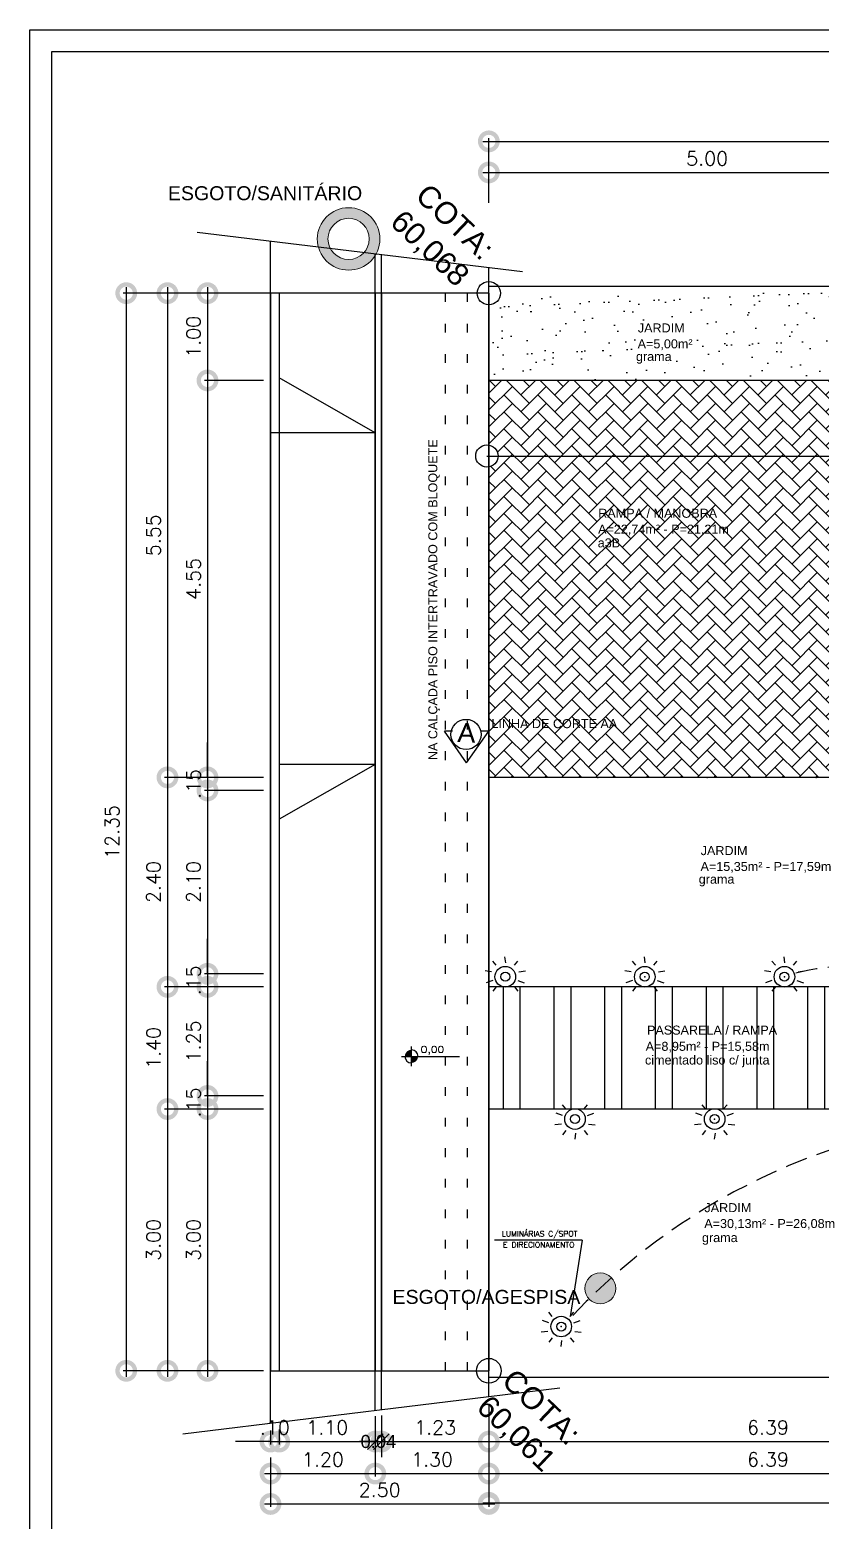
# Model space of a CAD drawing. Header units: millimetres. Extents: x 2182 to 2335, y 1488 to 1614.
# Drawn here: x 2238.26 to 2247.31, y 1501.63 to 1518.71 of the extents above; entities that cross this region are included whole.
import ezdxf

# ---------------------------------------------------------------- set-up
doc = ezdxf.new("R2010")
doc.units = ezdxf.units.MM
doc.linetypes.add('DASHED', pattern=[0.75, 0.5, -0.25])
doc.linetypes.add('DOT', pattern=[0.25, 0, -0.25])
for name, color, linetype in [('01 nivel', 33, 'Continuous'), ('contraventamentos', 7, 'Continuous'), ('cotas', 7, 'Continuous'), ('default', 7, 'Continuous')]:
    doc.layers.add(name, color=color, linetype=linetype)
doc.styles.add('Anotativo', font='arial.ttf')
doc.styles.add('Arial', font='arial.ttf')
doc.styles.add('Arial1', font='arial.ttf')
doc.styles.add('F60_1-50', font='romans.shx', dxfattribs={"width": 1.2, "height": 7.5})
doc.styles.add('ROMANS', font='romans')
doc.styles.get("Standard").update_dxf_attribs({"font": 'arial.ttf'})
doc.dimstyles.new('1.50', dxfattribs={"dimtxt": 0.15, "dimasz": 0.18, "dimexe": 0.18, "dimexo": 0.0625, "dimgap": 0.09, "dimtad": 0, "dimlfac": 0.5, "dimzin": 0, "dimdsep": 46, "dimtxsty": 'Anotativo', "dimblk": 'ARCHTICK', "dimcen": 0.09, "dimclrd": 1, "dimclre": 7, "dimadec": 0, "dimazin": 0, "dimtfac": 1, "dimtix": 1, "dimtofl": 0, "dimtmove": 0, "dimatfit": 3, "dimfxl": 1, "dimtolj": 1, "dimtzin": 0, "dimarcsym": 0})
doc.dimstyles.new('PADRAO', dxfattribs={"dimtxt": 0.16, "dimasz": 0.4, "dimexe": 0.035, "dimexo": 0.08, "dimgap": 0.08, "dimtad": 1, "dimzin": 4, "dimdsep": 46, "dimtxsty": 'ROMANS', "dimblk": 'DOTSMALL', "dimcen": -0.09, "dimdle": 0.07, "dimclrd": 8, "dimclre": 8, "dimclrt": 3, "dimaunit": 1, "dimadec": 0, "dimazin": 0, "dimtfac": 1, "dimtix": 1, "dimtmove": 2, "dimatfit": 0, "dimldrblk": 'DOT', "dimfxl": 1, "dimtolj": 1, "dimarcsym": 0})

# ---------------------------------------------------------------- blocks, each defined once
blk = doc.blocks.new('_DOTSMALL')
at = {"color": 0, "linetype": 'ByBlock', "const_width": 0.5}
blk.add_lwpolyline([(-0.0625, 0, 1), (0.0625, 0, 1)], format="xyb", close=True, dxfattribs=at)
blk = doc.blocks.new('*D393')
at = {"layer": 'cotas', "color": 8, "lineweight": -2, "transparency": 16777216}
for p, q in [((2243.516, 1516.732), (2243.516, 1517.471)), ((2268.516, 1516.732), (2268.516, 1517.471)), ((2243.446, 1517.436), (2268.586, 1517.436))]:
    blk.add_line(p, q, dxfattribs=at)
at = {"layer": 'Defpoints', "color": 0, "transparency": 16777216}
for p in [(2268.516, 1517.436), (2243.516, 1516.652), (2268.516, 1516.652)]:
    blk.add_point(p, dxfattribs=at)
at = {"layer": 'cotas', "color": 8, "lineweight": -2, "transparency": 16777216, "xscale": 0.4, "yscale": 0.4, "zscale": 0.4, "rotation": 180}
blk.add_blockref('_DOTSMALL', (2243.516, 1517.436), dxfattribs=at)
at = {"layer": 'cotas', "color": 8, "lineweight": -2, "transparency": 16777216, "xscale": 0.4, "yscale": 0.4, "zscale": 0.4}
blk.add_blockref('_DOTSMALL', (2268.516, 1517.436), dxfattribs=at)
at = {"layer": 'cotas', "color": 3, "transparency": 16777216, "insert": (2256.016, 1517.596), "char_height": 0.16, "attachment_point": 5, "style": 'ROMANS'}
blk.add_mtext('\\A1;25.00', dxfattribs=at)
blk = doc.blocks.new('_DOT')
at = {"color": 0, "linetype": 'ByBlock'}
blk.add_line((-0.5, 0), (-1, 0), dxfattribs=at)
at = {"color": 0, "linetype": 'ByBlock', "const_width": 0.5}
blk.add_lwpolyline([(-0.25, 0, 1), (0.25, 0, 1)], format="xyb", close=True, dxfattribs=at)
blk = doc.blocks.new('*D394')
at = {"layer": 'cotas', "color": 8, "lineweight": -2, "transparency": 16777216}
for p, q in [((2240.936, 1510.147), (2239.801, 1510.147)), ((2239.836, 1510.217), (2239.836, 1507.676)), ((2240.936, 1507.746), (2239.801, 1507.746))]:
    blk.add_line(p, q, dxfattribs=at)
at = {"layer": 'Defpoints', "color": 0, "transparency": 16777216}
for p in [(2241.016, 1510.147), (2239.836, 1507.746), (2241.016, 1507.746)]:
    blk.add_point(p, dxfattribs=at)
at = {"layer": 'cotas', "color": 8, "lineweight": -2, "transparency": 16777216, "xscale": 0.4, "yscale": 0.4, "zscale": 0.4}
for p, rotation in [((2239.836, 1510.147), 90), ((2239.836, 1507.746), 270)]:
    blk.add_blockref('_DOTSMALL', p, dxfattribs=dict(at, rotation=rotation))
at = {"layer": 'cotas', "color": 3, "transparency": 16777216, "insert": (2239.676, 1508.947), "char_height": 0.16, "attachment_point": 5, "rotation": 90, "style": 'ROMANS'}
blk.add_mtext('\\A1;2.40', dxfattribs=at)
blk = doc.blocks.new('*D395')
at = {"layer": 'cotas', "color": 8, "lineweight": -2, "transparency": 16777216}
for p, q in [((2239.836, 1506.416), (2239.836, 1503.276)), ((2240.936, 1506.346), (2239.801, 1506.346)), ((2240.936, 1503.346), (2239.801, 1503.346))]:
    blk.add_line(p, q, dxfattribs=at)
at = {"layer": 'Defpoints', "color": 0, "transparency": 16777216}
for p in [(2241.016, 1506.346), (2239.836, 1503.346), (2241.016, 1503.346)]:
    blk.add_point(p, dxfattribs=at)
at = {"layer": 'cotas', "color": 8, "lineweight": -2, "transparency": 16777216, "xscale": 0.4, "yscale": 0.4, "zscale": 0.4}
for p, rotation in [((2239.836, 1506.346), 90), ((2239.836, 1503.346), 270)]:
    blk.add_blockref('_DOTSMALL', p, dxfattribs=dict(at, rotation=rotation))
at = {"layer": 'cotas', "color": 3, "transparency": 16777216, "insert": (2239.676, 1504.846), "char_height": 0.16, "attachment_point": 5, "rotation": 90, "style": 'ROMANS'}
blk.add_mtext('\\A1;3.00', dxfattribs=at)
blk = doc.blocks.new('*D396')
at = {"layer": 'cotas', "color": 8, "lineweight": -2, "transparency": 16777216}
for p, q in [((2240.294, 1506.416), (2240.294, 1503.276)), ((2240.936, 1506.346), (2240.259, 1506.346)), ((2240.936, 1503.346), (2240.259, 1503.346))]:
    blk.add_line(p, q, dxfattribs=at)
at = {"layer": 'Defpoints', "color": 0, "transparency": 16777216}
for p in [(2241.016, 1506.346), (2240.294, 1503.346), (2241.016, 1503.346)]:
    blk.add_point(p, dxfattribs=at)
at = {"layer": 'cotas', "color": 8, "lineweight": -2, "transparency": 16777216, "xscale": 0.4, "yscale": 0.4, "zscale": 0.4}
for p, rotation in [((2240.294, 1506.346), 90), ((2240.294, 1503.346), 270)]:
    blk.add_blockref('_DOTSMALL', p, dxfattribs=dict(at, rotation=rotation))
at = {"layer": 'cotas', "color": 3, "transparency": 16777216, "insert": (2240.134, 1504.846), "char_height": 0.16, "attachment_point": 5, "rotation": 90, "style": 'ROMANS'}
blk.add_mtext('\\A1;3.00', dxfattribs=at)
blk = doc.blocks.new('*D402')
at = {"layer": 'cotas', "color": 8, "lineweight": -2, "transparency": 16777216}
for p, q in [((2243.516, 1516.732), (2243.516, 1517.115)), ((2248.516, 1516.732), (2248.516, 1517.115)), ((2243.446, 1517.08), (2248.586, 1517.08))]:
    blk.add_line(p, q, dxfattribs=at)
at = {"layer": 'Defpoints', "color": 0, "transparency": 16777216}
for p in [(2248.516, 1517.08), (2243.516, 1516.652), (2248.516, 1516.652)]:
    blk.add_point(p, dxfattribs=at)
at = {"layer": 'cotas', "color": 8, "lineweight": -2, "transparency": 16777216, "xscale": 0.4, "yscale": 0.4, "zscale": 0.4, "rotation": 180}
blk.add_blockref('_DOTSMALL', (2243.516, 1517.08), dxfattribs=at)
at = {"layer": 'cotas', "color": 8, "lineweight": -2, "transparency": 16777216, "xscale": 0.4, "yscale": 0.4, "zscale": 0.4}
blk.add_blockref('_DOTSMALL', (2248.516, 1517.08), dxfattribs=at)
at = {"layer": 'cotas', "color": 3, "transparency": 16777216, "insert": (2246.016, 1517.24), "char_height": 0.16, "attachment_point": 5, "style": 'ROMANS'}
blk.add_mtext('\\A1;5.00', dxfattribs=at)
blk = doc.blocks.new('*D449')
at = {"layer": 'cotas', "color": 8, "lineweight": -2, "transparency": 16777216}
for p, q in [((2241.016, 1502.662), (2241.016, 1502.5)), ((2241.116, 1502.675), (2241.116, 1502.5)), ((2241.016, 1502.535), (2240.616, 1502.535)), ((2241.016, 1502.535), (2241.116, 1502.535)), ((2241.116, 1502.535), (2241.516, 1502.535))]:
    blk.add_line(p, q, dxfattribs=at)
at = {"layer": 'Defpoints', "color": 0, "transparency": 16777216}
for p in [(2241.016, 1502.742), (2241.116, 1502.755), (2241.116, 1502.535)]:
    blk.add_point(p, dxfattribs=at)
at = {"layer": 'cotas', "color": 8, "lineweight": -2, "transparency": 16777216, "xscale": 0.4, "yscale": 0.4, "zscale": 0.4}
blk.add_blockref('_DOTSMALL', (2241.016, 1502.535), dxfattribs=at)
at = {"layer": 'cotas', "color": 8, "lineweight": -2, "transparency": 16777216, "xscale": 0.4, "yscale": 0.4, "zscale": 0.4, "rotation": 180}
blk.add_blockref('_DOTSMALL', (2241.116, 1502.535), dxfattribs=at)
at = {"layer": 'cotas', "color": 3, "transparency": 16777216, "insert": (2241.066, 1502.695), "char_height": 0.16, "attachment_point": 5, "style": 'ROMANS'}
blk.add_mtext('\\A1;.10', dxfattribs=at)
blk = doc.blocks.new('*D410')
at = {"layer": 'cotas', "color": 8, "lineweight": -2, "transparency": 16777216}
for p, q in [((2243.516, 1502.659), (2243.516, 1502.133)), ((2242.216, 1502.5), (2242.216, 1502.133)), ((2242.146, 1502.168), (2243.586, 1502.168))]:
    blk.add_line(p, q, dxfattribs=at)
at = {"layer": 'Defpoints', "color": 0, "transparency": 16777216}
for p in [(2243.516, 1502.739), (2242.216, 1502.58), (2243.516, 1502.168)]:
    blk.add_point(p, dxfattribs=at)
at = {"layer": 'cotas', "color": 8, "lineweight": -2, "transparency": 16777216, "xscale": 0.4, "yscale": 0.4, "zscale": 0.4, "rotation": 180}
blk.add_blockref('_DOTSMALL', (2242.216, 1502.168), dxfattribs=at)
at = {"layer": 'cotas', "color": 8, "lineweight": -2, "transparency": 16777216, "xscale": 0.4, "yscale": 0.4, "zscale": 0.4}
blk.add_blockref('_DOTSMALL', (2243.516, 1502.168), dxfattribs=at)
at = {"layer": 'cotas', "color": 3, "transparency": 16777216, "insert": (2242.866, 1502.328), "char_height": 0.16, "attachment_point": 5, "style": 'ROMANS'}
blk.add_mtext('\\A1;1.30', dxfattribs=at)
blk = doc.blocks.new('*D411')
at = {"layer": 'cotas', "color": 8, "lineweight": -2, "transparency": 16777216}
for p, q in [((2243.516, 1502.487), (2243.516, 1501.785)), ((2241.016, 1502.183), (2241.016, 1501.785)), ((2240.946, 1501.82), (2243.586, 1501.82))]:
    blk.add_line(p, q, dxfattribs=at)
at = {"layer": 'Defpoints', "color": 0, "transparency": 16777216}
for p in [(2243.516, 1502.567), (2241.016, 1502.263), (2243.516, 1501.82)]:
    blk.add_point(p, dxfattribs=at)
at = {"layer": 'cotas', "color": 8, "lineweight": -2, "transparency": 16777216, "xscale": 0.4, "yscale": 0.4, "zscale": 0.4, "rotation": 180}
blk.add_blockref('_DOTSMALL', (2241.016, 1501.82), dxfattribs=at)
at = {"layer": 'cotas', "color": 8, "lineweight": -2, "transparency": 16777216, "xscale": 0.4, "yscale": 0.4, "zscale": 0.4}
blk.add_blockref('_DOTSMALL', (2243.516, 1501.82), dxfattribs=at)
at = {"layer": 'cotas', "color": 3, "transparency": 16777216, "insert": (2242.266, 1501.98), "char_height": 0.16, "attachment_point": 5, "style": 'ROMANS'}
blk.add_mtext('\\A1;2.50', dxfattribs=at)
blk = doc.blocks.new('*D412')
at = {"layer": 'cotas', "color": 8, "lineweight": -2, "transparency": 16777216}
for p, q in [((2242.216, 1502.5), (2242.216, 1502.133)), ((2241.016, 1502.354), (2241.016, 1502.133)), ((2240.946, 1502.168), (2242.286, 1502.168))]:
    blk.add_line(p, q, dxfattribs=at)
at = {"layer": 'Defpoints', "color": 0, "transparency": 16777216}
for p in [(2241.016, 1502.434), (2242.216, 1502.58), (2242.216, 1502.168)]:
    blk.add_point(p, dxfattribs=at)
at = {"layer": 'cotas', "color": 8, "lineweight": -2, "transparency": 16777216, "xscale": 0.4, "yscale": 0.4, "zscale": 0.4, "rotation": 180}
blk.add_blockref('_DOTSMALL', (2241.016, 1502.168), dxfattribs=at)
at = {"layer": 'cotas', "color": 8, "lineweight": -2, "transparency": 16777216, "xscale": 0.4, "yscale": 0.4, "zscale": 0.4}
blk.add_blockref('_DOTSMALL', (2242.216, 1502.168), dxfattribs=at)
at = {"layer": 'cotas', "color": 3, "transparency": 16777216, "insert": (2241.616, 1502.328), "char_height": 0.16, "attachment_point": 5, "style": 'ROMANS'}
blk.add_mtext('\\A1;1.20', dxfattribs=at)
blk = doc.blocks.new('*D450')
at = {"layer": 'cotas', "color": 8, "lineweight": -2, "transparency": 16777216}
for p, q in [((2242.216, 1502.808), (2242.216, 1502.5)), ((2241.116, 1502.675), (2241.116, 1502.5)), ((2241.046, 1502.535), (2242.286, 1502.535))]:
    blk.add_line(p, q, dxfattribs=at)
at = {"layer": 'Defpoints', "color": 0, "transparency": 16777216}
for p in [(2242.216, 1502.888), (2241.116, 1502.755), (2242.216, 1502.535)]:
    blk.add_point(p, dxfattribs=at)
at = {"layer": 'cotas', "color": 8, "lineweight": -2, "transparency": 16777216, "xscale": 0.4, "yscale": 0.4, "zscale": 0.4, "rotation": 180}
blk.add_blockref('_DOTSMALL', (2241.116, 1502.535), dxfattribs=at)
at = {"layer": 'cotas', "color": 8, "lineweight": -2, "transparency": 16777216, "xscale": 0.4, "yscale": 0.4, "zscale": 0.4}
blk.add_blockref('_DOTSMALL', (2242.216, 1502.535), dxfattribs=at)
at = {"layer": 'cotas', "color": 3, "transparency": 16777216, "insert": (2241.666, 1502.695), "char_height": 0.16, "attachment_point": 5, "style": 'ROMANS'}
blk.add_mtext('\\A1;1.10', dxfattribs=at)
blk = doc.blocks.new('*D413')
at = {"layer": 'cotas', "color": 8, "lineweight": -2, "transparency": 16777216}
for p, q in [((2242.286, 1502.808), (2242.286, 1502.5)), ((2243.516, 1502.778), (2243.516, 1502.5)), ((2242.216, 1502.535), (2243.586, 1502.535))]:
    blk.add_line(p, q, dxfattribs=at)
at = {"layer": 'Defpoints', "color": 0, "transparency": 16777216}
for p in [(2242.286, 1502.888), (2243.516, 1502.858), (2243.516, 1502.535)]:
    blk.add_point(p, dxfattribs=at)
at = {"layer": 'cotas', "color": 8, "lineweight": -2, "transparency": 16777216, "xscale": 0.4, "yscale": 0.4, "zscale": 0.4, "rotation": 180}
blk.add_blockref('_DOTSMALL', (2242.286, 1502.535), dxfattribs=at)
at = {"layer": 'cotas', "color": 8, "lineweight": -2, "transparency": 16777216, "xscale": 0.4, "yscale": 0.4, "zscale": 0.4}
blk.add_blockref('_DOTSMALL', (2243.516, 1502.535), dxfattribs=at)
at = {"layer": 'cotas', "color": 3, "transparency": 16777216, "insert": (2242.901, 1502.695), "char_height": 0.16, "attachment_point": 5, "style": 'ROMANS'}
blk.add_mtext('\\A1;1.23', dxfattribs=at)
blk = doc.blocks.new('_ArchTick')
at = {"layer": 'contraventamentos'}
blk.add_line((-0.5, -0.5), (0.5, 0.5), dxfattribs=at)
blk = doc.blocks.new('*D451')
at = {"color": 7, "linetype": 'Continuous', "lineweight": -2, "transparency": 16777216}
for p, q in [((2242.216, 1502.826), (2242.216, 1502.355)), ((2242.286, 1502.834), (2242.286, 1502.355))]:
    blk.add_line(p, q, dxfattribs=at)
at = {"color": 1, "linetype": 'Continuous', "lineweight": -2, "transparency": 16777216}
for p, q in [((2242.216, 1502.535), (2242.036, 1502.535)), ((2242.286, 1502.535), (2242.466, 1502.535))]:
    blk.add_line(p, q, dxfattribs=at)
at = {"layer": 'Defpoints', "color": 0, "linetype": 'Continuous', "transparency": 16777216}
for p in [(2242.216, 1502.888), (2242.286, 1502.897), (2242.286, 1502.535)]:
    blk.add_point(p, dxfattribs=at)
at = {"color": 1, "linetype": 'Continuous', "lineweight": -2, "transparency": 16777216, "xscale": 0.18, "yscale": 0.18, "zscale": 0.18}
blk.add_blockref('_ArchTick', (2242.216, 1502.535), dxfattribs=at)
at = {"color": 1, "linetype": 'Continuous', "lineweight": -2, "transparency": 16777216, "xscale": 0.18, "yscale": 0.18, "zscale": 0.18, "rotation": 180}
blk.add_blockref('_ArchTick', (2242.286, 1502.535), dxfattribs=at)
at = {"color": 0, "linetype": 'Continuous', "transparency": 16777216, "insert": (2242.251, 1502.535), "char_height": 0.15, "attachment_point": 5, "style": 'Anotativo'}
blk.add_mtext('\\A1;0.04', dxfattribs=at)
blk = doc.blocks.new('*D426')
at = {"layer": 'cotas', "color": 8, "lineweight": -2, "transparency": 16777216}
for p, q in [((2243.516, 1502.778), (2243.516, 1502.5)), ((2249.91, 1502.778), (2249.91, 1502.5)), ((2243.446, 1502.535), (2249.98, 1502.535))]:
    blk.add_line(p, q, dxfattribs=at)
at = {"layer": 'Defpoints', "color": 0, "transparency": 16777216}
for p in [(2243.516, 1502.858), (2249.91, 1502.858), (2249.91, 1502.535)]:
    blk.add_point(p, dxfattribs=at)
at = {"layer": 'cotas', "color": 8, "lineweight": -2, "transparency": 16777216, "xscale": 0.4, "yscale": 0.4, "zscale": 0.4, "rotation": 180}
blk.add_blockref('_DOTSMALL', (2243.516, 1502.535), dxfattribs=at)
at = {"layer": 'cotas', "color": 8, "lineweight": -2, "transparency": 16777216, "xscale": 0.4, "yscale": 0.4, "zscale": 0.4}
blk.add_blockref('_DOTSMALL', (2249.91, 1502.535), dxfattribs=at)
at = {"layer": 'cotas', "color": 3, "transparency": 16777216, "insert": (2246.713, 1502.695), "char_height": 0.16, "attachment_point": 5, "style": 'ROMANS'}
blk.add_mtext('\\A1;6.39', dxfattribs=at)
blk = doc.blocks.new('*D432')
at = {"layer": 'cotas', "color": 8, "lineweight": -2, "transparency": 16777216}
for p, q in [((2243.516, 1502.778), (2243.516, 1502.133)), ((2249.91, 1502.778), (2249.91, 1502.133)), ((2243.446, 1502.168), (2249.98, 1502.168))]:
    blk.add_line(p, q, dxfattribs=at)
at = {"layer": 'Defpoints', "color": 0, "transparency": 16777216}
for p in [(2243.516, 1502.858), (2249.91, 1502.858), (2249.91, 1502.168)]:
    blk.add_point(p, dxfattribs=at)
at = {"layer": 'cotas', "color": 8, "lineweight": -2, "transparency": 16777216, "xscale": 0.4, "yscale": 0.4, "zscale": 0.4, "rotation": 180}
blk.add_blockref('_DOTSMALL', (2243.516, 1502.168), dxfattribs=at)
at = {"layer": 'cotas', "color": 8, "lineweight": -2, "transparency": 16777216, "xscale": 0.4, "yscale": 0.4, "zscale": 0.4}
blk.add_blockref('_DOTSMALL', (2249.91, 1502.168), dxfattribs=at)
at = {"layer": 'cotas', "color": 3, "transparency": 16777216, "insert": (2246.713, 1502.328), "char_height": 0.16, "attachment_point": 5, "style": 'ROMANS'}
blk.add_mtext('\\A1;6.39', dxfattribs=at)
blk = doc.blocks.new('*D435')
at = {"layer": 'cotas', "color": 8, "lineweight": -2, "transparency": 16777216}
for p, q in [((2243.516, 1502.95), (2243.516, 1501.798)), ((2268.516, 1503.083), (2268.516, 1501.798)), ((2243.446, 1501.833), (2268.586, 1501.833))]:
    blk.add_line(p, q, dxfattribs=at)
at = {"layer": 'Defpoints', "color": 0, "transparency": 16777216}
for p in [(2268.516, 1503.163), (2243.516, 1503.03), (2268.516, 1501.833)]:
    blk.add_point(p, dxfattribs=at)
at = {"layer": 'cotas', "color": 8, "lineweight": -2, "transparency": 16777216, "xscale": 0.4, "yscale": 0.4, "zscale": 0.4, "rotation": 180}
blk.add_blockref('_DOTSMALL', (2243.516, 1501.833), dxfattribs=at)
at = {"layer": 'cotas', "color": 8, "lineweight": -2, "transparency": 16777216, "xscale": 0.4, "yscale": 0.4, "zscale": 0.4}
blk.add_blockref('_DOTSMALL', (2268.516, 1501.833), dxfattribs=at)
at = {"layer": 'cotas', "color": 3, "transparency": 16777216, "insert": (2256.016, 1501.993), "char_height": 0.16, "attachment_point": 5, "style": 'ROMANS'}
blk.add_mtext('\\A1;25.00', dxfattribs=at)
blk = doc.blocks.new('*D436')
at = {"layer": 'cotas', "color": 8, "lineweight": -2, "transparency": 16777216}
for p, q in [((2239.836, 1515.766), (2239.836, 1510.077)), ((2240.936, 1515.696), (2239.801, 1515.696)), ((2240.936, 1510.147), (2239.801, 1510.147))]:
    blk.add_line(p, q, dxfattribs=at)
at = {"layer": 'Defpoints', "color": 0, "transparency": 16777216}
for p in [(2241.016, 1515.696), (2239.836, 1510.147), (2241.016, 1510.147)]:
    blk.add_point(p, dxfattribs=at)
at = {"layer": 'cotas', "color": 8, "lineweight": -2, "transparency": 16777216, "xscale": 0.4, "yscale": 0.4, "zscale": 0.4}
for p, rotation in [((2239.836, 1515.696), 90), ((2239.836, 1510.147), 270)]:
    blk.add_blockref('_DOTSMALL', p, dxfattribs=dict(at, rotation=rotation))
at = {"layer": 'cotas', "color": 3, "transparency": 16777216, "insert": (2239.676, 1512.922), "char_height": 0.16, "attachment_point": 5, "rotation": 90, "style": 'ROMANS'}
blk.add_mtext('\\A1;5.55', dxfattribs=at)
blk = doc.blocks.new('*D437')
at = {"layer": 'cotas', "color": 8, "lineweight": -2, "transparency": 16777216}
for p, q in [((2240.294, 1507.896), (2240.294, 1508.296)), ((2240.936, 1507.896), (2240.259, 1507.896)), ((2240.294, 1507.896), (2240.294, 1507.746)), ((2240.936, 1507.746), (2240.259, 1507.746)), ((2240.294, 1507.746), (2240.294, 1507.346))]:
    blk.add_line(p, q, dxfattribs=at)
at = {"layer": 'Defpoints', "color": 0, "transparency": 16777216}
for p in [(2241.016, 1507.896), (2240.294, 1507.746), (2241.016, 1507.746)]:
    blk.add_point(p, dxfattribs=at)
at = {"layer": 'cotas', "color": 8, "lineweight": -2, "transparency": 16777216, "xscale": 0.4, "yscale": 0.4, "zscale": 0.4}
for p, rotation in [((2240.294, 1507.896), 270), ((2240.294, 1507.746), 90)]:
    blk.add_blockref('_DOTSMALL', p, dxfattribs=dict(at, rotation=rotation))
at = {"layer": 'cotas', "color": 3, "transparency": 16777216, "insert": (2240.134, 1507.821), "char_height": 0.16, "attachment_point": 5, "rotation": 90, "style": 'ROMANS'}
blk.add_mtext('\\A1;.15', dxfattribs=at)
blk = doc.blocks.new('*D438')
at = {"layer": 'cotas', "color": 8, "lineweight": -2, "transparency": 16777216}
for p, q in [((2240.294, 1514.766), (2240.294, 1510.077)), ((2240.936, 1514.696), (2240.259, 1514.696)), ((2240.936, 1510.147), (2240.259, 1510.147))]:
    blk.add_line(p, q, dxfattribs=at)
at = {"layer": 'Defpoints', "color": 0, "transparency": 16777216}
for p in [(2241.016, 1514.696), (2240.294, 1510.147), (2241.016, 1510.147)]:
    blk.add_point(p, dxfattribs=at)
at = {"layer": 'cotas', "color": 8, "lineweight": -2, "transparency": 16777216, "xscale": 0.4, "yscale": 0.4, "zscale": 0.4}
for p, rotation in [((2240.294, 1514.696), 90), ((2240.294, 1510.147), 270)]:
    blk.add_blockref('_DOTSMALL', p, dxfattribs=dict(at, rotation=rotation))
at = {"layer": 'cotas', "color": 3, "transparency": 16777216, "insert": (2240.134, 1512.422), "char_height": 0.16, "attachment_point": 5, "rotation": 90, "style": 'ROMANS'}
blk.add_mtext('\\A1;4.55', dxfattribs=at)
blk = doc.blocks.new('*D439')
at = {"layer": 'cotas', "color": 8, "lineweight": -2, "transparency": 16777216}
for p, q in [((2240.936, 1507.746), (2239.801, 1507.746)), ((2239.836, 1507.816), (2239.836, 1506.276)), ((2240.936, 1506.346), (2239.801, 1506.346))]:
    blk.add_line(p, q, dxfattribs=at)
at = {"layer": 'Defpoints', "color": 0, "transparency": 16777216}
for p in [(2241.016, 1507.746), (2239.836, 1506.346), (2241.016, 1506.346)]:
    blk.add_point(p, dxfattribs=at)
at = {"layer": 'cotas', "color": 8, "lineweight": -2, "transparency": 16777216, "xscale": 0.4, "yscale": 0.4, "zscale": 0.4}
for p, rotation in [((2239.836, 1507.746), 90), ((2239.836, 1506.346), 270)]:
    blk.add_blockref('_DOTSMALL', p, dxfattribs=dict(at, rotation=rotation))
at = {"layer": 'cotas', "color": 3, "transparency": 16777216, "insert": (2239.676, 1507.046), "char_height": 0.16, "attachment_point": 5, "rotation": 90, "style": 'ROMANS'}
blk.add_mtext('\\A1;1.40', dxfattribs=at)
blk = doc.blocks.new('*D440')
at = {"layer": 'cotas', "color": 8, "lineweight": -2, "transparency": 16777216}
for p, q in [((2240.294, 1515.766), (2240.294, 1514.626)), ((2240.936, 1515.696), (2240.259, 1515.696)), ((2240.936, 1514.696), (2240.259, 1514.696))]:
    blk.add_line(p, q, dxfattribs=at)
at = {"layer": 'Defpoints', "color": 0, "transparency": 16777216}
for p in [(2241.016, 1515.696), (2240.294, 1514.696), (2241.016, 1514.696)]:
    blk.add_point(p, dxfattribs=at)
at = {"layer": 'cotas', "color": 8, "lineweight": -2, "transparency": 16777216, "xscale": 0.4, "yscale": 0.4, "zscale": 0.4}
for p, rotation in [((2240.294, 1515.696), 90), ((2240.294, 1514.696), 270)]:
    blk.add_blockref('_DOTSMALL', p, dxfattribs=dict(at, rotation=rotation))
at = {"layer": 'cotas', "color": 3, "transparency": 16777216, "insert": (2240.134, 1515.196), "char_height": 0.16, "attachment_point": 5, "rotation": 90, "style": 'ROMANS'}
blk.add_mtext('\\A1;1.00', dxfattribs=at)
blk = doc.blocks.new('*D441')
at = {"layer": 'cotas', "color": 8, "lineweight": -2, "transparency": 16777216}
for p, q in [((2239.364, 1515.766), (2239.364, 1503.276)), ((2243.436, 1515.696), (2239.329, 1515.696)), ((2240.936, 1503.346), (2239.329, 1503.346))]:
    blk.add_line(p, q, dxfattribs=at)
at = {"layer": 'Defpoints', "color": 0, "transparency": 16777216}
for p in [(2243.516, 1515.696), (2239.364, 1503.346), (2241.016, 1503.346)]:
    blk.add_point(p, dxfattribs=at)
at = {"layer": 'cotas', "color": 8, "lineweight": -2, "transparency": 16777216, "xscale": 0.4, "yscale": 0.4, "zscale": 0.4}
for p, rotation in [((2239.364, 1515.696), 90), ((2239.364, 1503.346), 270)]:
    blk.add_blockref('_DOTSMALL', p, dxfattribs=dict(at, rotation=rotation))
at = {"layer": 'cotas', "color": 3, "transparency": 16777216, "insert": (2239.204, 1509.521), "char_height": 0.16, "attachment_point": 5, "rotation": 90, "style": 'ROMANS'}
blk.add_mtext('\\A1;12.35', dxfattribs=at)
blk = doc.blocks.new('*D442')
at = {"layer": 'cotas', "color": 8, "lineweight": -2, "transparency": 16777216}
for p, q in [((2240.294, 1506.496), (2240.294, 1506.896)), ((2240.936, 1506.496), (2240.259, 1506.496)), ((2240.294, 1506.496), (2240.294, 1506.346)), ((2240.936, 1506.346), (2240.259, 1506.346)), ((2240.294, 1506.346), (2240.294, 1505.946))]:
    blk.add_line(p, q, dxfattribs=at)
at = {"layer": 'Defpoints', "color": 0, "transparency": 16777216}
for p in [(2241.016, 1506.496), (2240.294, 1506.346), (2241.016, 1506.346)]:
    blk.add_point(p, dxfattribs=at)
at = {"layer": 'cotas', "color": 8, "lineweight": -2, "transparency": 16777216, "xscale": 0.4, "yscale": 0.4, "zscale": 0.4}
for p, rotation in [((2240.294, 1506.496), 270), ((2240.294, 1506.346), 90)]:
    blk.add_blockref('_DOTSMALL', p, dxfattribs=dict(at, rotation=rotation))
at = {"layer": 'cotas', "color": 3, "transparency": 16777216, "insert": (2240.134, 1506.421), "char_height": 0.16, "attachment_point": 5, "rotation": 90, "style": 'ROMANS'}
blk.add_mtext('\\A1;.15', dxfattribs=at)
blk = doc.blocks.new('*D443')
at = {"layer": 'cotas', "color": 8, "lineweight": -2, "transparency": 16777216}
for p, q in [((2240.294, 1510.147), (2240.294, 1510.547)), ((2240.936, 1510.147), (2240.259, 1510.147)), ((2240.294, 1510.147), (2240.294, 1509.997)), ((2240.936, 1509.997), (2240.259, 1509.997)), ((2240.294, 1509.997), (2240.294, 1509.597))]:
    blk.add_line(p, q, dxfattribs=at)
at = {"layer": 'Defpoints', "color": 0, "transparency": 16777216}
for p in [(2241.016, 1510.147), (2240.294, 1509.997), (2241.016, 1509.997)]:
    blk.add_point(p, dxfattribs=at)
at = {"layer": 'cotas', "color": 8, "lineweight": -2, "transparency": 16777216, "xscale": 0.4, "yscale": 0.4, "zscale": 0.4}
for p, rotation in [((2240.294, 1510.147), 270), ((2240.294, 1509.997), 90)]:
    blk.add_blockref('_DOTSMALL', p, dxfattribs=dict(at, rotation=rotation))
at = {"layer": 'cotas', "color": 3, "transparency": 16777216, "insert": (2240.134, 1510.072), "char_height": 0.16, "attachment_point": 5, "rotation": 90, "style": 'ROMANS'}
blk.add_mtext('\\A1;.15', dxfattribs=at)
blk = doc.blocks.new('*D444')
at = {"layer": 'cotas', "color": 8, "lineweight": -2, "transparency": 16777216}
for p, q in [((2240.874, 1509.997), (2240.259, 1509.997)), ((2240.294, 1510.067), (2240.294, 1507.826)), ((2240.936, 1507.896), (2240.259, 1507.896))]:
    blk.add_line(p, q, dxfattribs=at)
at = {"layer": 'Defpoints', "color": 0, "transparency": 16777216}
for p in [(2240.954, 1509.997), (2240.294, 1507.896), (2241.016, 1507.896)]:
    blk.add_point(p, dxfattribs=at)
at = {"layer": 'cotas', "color": 8, "lineweight": -2, "transparency": 16777216, "xscale": 0.4, "yscale": 0.4, "zscale": 0.4}
for p, rotation in [((2240.294, 1509.997), 90), ((2240.294, 1507.896), 270)]:
    blk.add_blockref('_DOTSMALL', p, dxfattribs=dict(at, rotation=rotation))
at = {"layer": 'cotas', "color": 3, "transparency": 16777216, "insert": (2240.134, 1508.947), "char_height": 0.16, "attachment_point": 5, "rotation": 90, "style": 'ROMANS'}
blk.add_mtext('\\A1;2.10', dxfattribs=at)
blk = doc.blocks.new('*D445')
at = {"layer": 'cotas', "color": 8, "lineweight": -2, "transparency": 16777216}
for p, q in [((2240.936, 1507.746), (2240.259, 1507.746)), ((2240.294, 1507.816), (2240.294, 1506.426)), ((2240.936, 1506.496), (2240.259, 1506.496))]:
    blk.add_line(p, q, dxfattribs=at)
at = {"layer": 'Defpoints', "color": 0, "transparency": 16777216}
for p in [(2241.016, 1507.746), (2240.294, 1506.496), (2241.016, 1506.496)]:
    blk.add_point(p, dxfattribs=at)
at = {"layer": 'cotas', "color": 8, "lineweight": -2, "transparency": 16777216, "xscale": 0.4, "yscale": 0.4, "zscale": 0.4}
for p, rotation in [((2240.294, 1507.746), 90), ((2240.294, 1506.496), 270)]:
    blk.add_blockref('_DOTSMALL', p, dxfattribs=dict(at, rotation=rotation))
at = {"layer": 'cotas', "color": 3, "transparency": 16777216, "insert": (2240.134, 1507.121), "char_height": 0.16, "attachment_point": 5, "rotation": 90, "style": 'ROMANS'}
blk.add_mtext('\\A1;1.25', dxfattribs=at)
blk = doc.blocks.new('nivelplanta')
at = {"linetype": 'ByBlock'}
for p, q in [((-11.2, 0), (55.2, 0)), ((0.1, -11.2), (0.1, 11.3))]:
    blk.add_line(p, q, dxfattribs=at)
at = {"linetype": 'ByBlock', "const_width": 7.5}
for points in [[(-3.7, 0, -0.414214), (0.1, 3.8, -0.618034)], [(0.1, -3.7, 0.414214), (3.8, 0, 0.618034)]]:
    blk.add_lwpolyline(points, format="xyb", dxfattribs=at)
at = {"linetype": 'ByBlock'}
for start, end in [(180, 270), (0, 90)]:
    blk.add_arc((0.1, 0), 7.5, start, end, dxfattribs=at)
at = {"linetype": 'ByBlock', "style": 'F60_1-50', "width": 1.2}
blk.add_attdef('COTAPISO', (10.6, 4.3), '', height=7.5, dxfattribs=at)

msp = doc.modelspace()

# ---------------------------------------------------------------- hatches: boundary and pattern name
at = {"lineweight": 5}
h = msp.add_hatch(color=30, dxfattribs=at)
h.dxf.hatch_style = 1
h.paths.add_polyline_path([(2242.236, 1516.171, 1), (2241.583, 1516.464, 1)])
h.paths.add_polyline_path([(2241.694, 1516.415, -1), (2242.125, 1516.221, -1)], flags=16)
at = {"linetype": 'Continuous'}
h = msp.add_hatch(dxfattribs=at)
h.set_pattern_fill('AR-SAND', color=8, scale=0.0081, angle=405)
h.set_pattern_definition([(82.5, (1139.39742, 745.03722), (-0.28947889, 0.27115033), [0, -0.3127248, 0, -0.349758, 0, -0.3343275]), (52.5, (1139.3974, 745.0372), (-0.15309885, 0.6680336), [0, -0.1687068, 0, -0.2818638, 0, -0.1080135]), (12.5, (1139.21848, 744.85828), (0.45222286, 0.45386917), [0, -0.10287, 0, -0.370332, 0, -0.483489]), (2.5, (1139.2185, 744.8583), (0.3096477, 0.56501613), [0, -0.051435, 0, -0.2427732, 0, -0.277749])])
edge = h.paths.add_edge_path()
edge.add_line((2248.016, 1515.696), (2243.649, 1515.696))
edge.add_arc((2243.516, 1515.696), 0.133, 270, 360, ccw=False)
edge.add_line((2243.516, 1515.563), (2243.516, 1514.696))
edge.add_line((2243.516, 1514.696), (2248.016, 1514.696))
edge.add_line((2248.016, 1514.696), (2248.016, 1515.696))
h = msp.add_hatch(dxfattribs=at)
h.set_pattern_fill('AR-HBONE', color=8, scale=0.00135)
h.set_pattern_definition([(45, (1139.39742, 745.03722), (0, 0.193973532), [0.41148, -0.13716]), (135, (1139.49441, 745.1342), (0, 0.193973532), [0.41148, -0.13716])])
h.paths.add_polyline_path([(2248.016, 1514.696), (2243.516, 1514.696), (2243.516, 1513.956, -0.363333), (2243.621, 1513.83), (2248.016, 1513.83)])
h.paths.add_polyline_path([(2248.016, 1513.83), (2243.621, 1513.83, -0.363333), (2243.516, 1513.704), (2243.516, 1510.675), (2248.016, 1510.675)])
h.paths.add_polyline_path([(2248.016, 1510.675), (2243.516, 1510.675), (2243.516, 1510.147), (2248.016, 1510.147)])
h.paths.add_polyline_path([(2248.516, 1514.196), (2248.166, 1514.196), (2248.166, 1514.696), (2248.016, 1514.696), (2248.016, 1513.83), (2248.166, 1513.83), (2248.166, 1514.046), (2248.516, 1514.046)])
h.paths.add_polyline_path([(2248.516, 1514.696), (2248.166, 1514.696), (2248.166, 1514.196), (2248.516, 1514.196)])
h.paths.add_polyline_path([(2248.516, 1514.046), (2248.166, 1514.046), (2248.166, 1513.83), (2248.516, 1513.83)], flags=17)
h.paths.add_polyline_path([(2248.516, 1513.83), (2248.166, 1513.83), (2248.166, 1512.196), (2248.516, 1512.196)], flags=17)
h.paths.add_polyline_path([(2248.166, 1513.83), (2248.016, 1513.83), (2248.016, 1510.675), (2248.166, 1510.675), (2248.166, 1512.046), (2248.516, 1512.046), (2248.516, 1512.196), (2248.166, 1512.196)])
h.paths.add_polyline_path([(2248.516, 1512.046), (2248.166, 1512.046), (2248.166, 1510.675), (2248.516, 1510.675)], flags=17)
h.paths.add_polyline_path([(2248.516, 1510.675), (2248.166, 1510.675), (2248.166, 1510.147), (2248.516, 1510.147)])
h.paths.add_polyline_path([(2248.166, 1510.675), (2248.016, 1510.675), (2248.016, 1510.147), (2248.166, 1510.147)])
h.paths.add_polyline_path([(2244.736, 1512.755), (2245.046, 1512.755), (2245.046, 1512.913), (2244.736, 1512.913)], flags=24)
h.paths.add_polyline_path([(2244.743, 1513.094), (2245.525, 1513.094), (2245.525, 1513.254), (2244.743, 1513.254)], flags=24)
h.paths.add_polyline_path([(2244.736, 1512.889), (2246.297, 1512.889), (2246.297, 1513.075), (2244.736, 1513.075)], flags=24)
h.paths.add_polyline_path([(2243.519, 1510.683), (2245.014, 1510.683), (2245.014, 1510.843), (2243.519, 1510.843)], flags=24)
h.paths.add_polyline_path([(2248.069, 1511.133), (2248.069, 1513.686), (2247.836, 1513.686), (2247.836, 1511.133)], flags=9)
h = msp.add_hatch(dxfattribs=at)
h.set_pattern_fill('ANSI32', color=8, scale=0.061, angle=405)
h.set_pattern_definition([(90, (392.53664, -134.9788), (-0.581025, 3e-16), []), (90, (392.7303, -134.78514), (-0.581025, 3e-16), [])])
h.paths.add_polyline_path([(2248.016, 1507.746), (2243.516, 1507.746), (2243.516, 1506.346), (2248.016, 1506.346)])
h.paths.add_polyline_path([(2248.166, 1507.746), (2248.016, 1507.746), (2248.016, 1506.346), (2248.516, 1506.346), (2248.516, 1506.496), (2248.166, 1506.496)])
h.paths.add_polyline_path([(2248.516, 1507.746), (2248.166, 1507.746), (2248.166, 1506.496), (2248.516, 1506.496)], flags=17)
h.paths.add_polyline_path([(2248.716, 1507.746), (2248.516, 1507.746), (2248.516, 1506.496), (2248.716, 1506.496)])
h.paths.add_polyline_path([(2249.91, 1507.746), (2248.716, 1507.746), (2248.716, 1506.496), (2249.91, 1506.496)])
h.paths.add_polyline_path([(2248.716, 1506.496), (2248.516, 1506.496), (2248.516, 1506.346), (2248.716, 1506.346)])
h.paths.add_polyline_path([(2249.91, 1506.496), (2248.716, 1506.496), (2248.716, 1506.346), (2249.91, 1506.346)])
h = msp.add_hatch(color=4, dxfattribs=at)
h.dxf.hatch_style = 1
h.set_gradient(color1=(0, 0, 255), color2=(255, 255, 0), tint=1, name='SPHERICAL')
h.paths.add_polyline_path([(2244.614, 1504.29, 1), (2244.969, 1504.29, 1)])

# ---------------------------------------------------------------- linework, layer by layer
at = {"color": 7, "linetype": 'Continuous'}
for p, q in [((2243.901, 1515.939), (2240.175, 1516.391)), ((2241.016, 1502.742), (2241.016, 1516.289)), ((2242.216, 1502.888), (2242.216, 1516.143)), ((2242.286, 1502.897), (2242.286, 1516.135)), ((2243.516, 1503.047), (2243.516, 1515.985)), ((2248.493, 1515.771), (2243.516, 1515.771)), ((2248.516, 1514.696), (2243.516, 1514.696)), ((2248.516, 1510.147), (2243.516, 1510.147)), ((2249.91, 1507.746), (2243.516, 1507.746)), ((2248.016, 1506.346), (2243.516, 1506.346)), ((2244.33, 1503.146), (2240.013, 1502.62)), ((2268.591, 1503.271), (2243.516, 1503.271))]:
    msp.add_line(p, q, dxfattribs=at)
at = {"color": 2, "linetype": 'Continuous'}
for p, q in [((2243.516, 1515.696), (2241.016, 1515.696)), ((2241.016, 1515.696), (2241.016, 1503.346)), ((2241.116, 1515.696), (2241.116, 1503.346)), ((2242.216, 1515.696), (2242.216, 1503.346)), ((2242.286, 1515.696), (2242.286, 1503.346)), ((2242.216, 1514.096), (2241.116, 1514.725)), ((2242.216, 1514.096), (2241.016, 1514.096)), ((2242.216, 1510.296), (2241.116, 1510.296)), ((2242.216, 1510.296), (2241.116, 1509.668)), ((2241.016, 1503.346), (2243.516, 1503.346))]:
    msp.add_line(p, q, dxfattribs=at)
at = {"color": 8, "linetype": 'DOT'}
for p, q in [((2243.016, 1515.696), (2243.016, 1503.346)), ((2243.266, 1515.696), (2243.266, 1503.346))]:
    msp.add_line(p, q, dxfattribs=at)
at = {"color": 4, "linetype": 'Continuous'}
msp.add_line((2243.516, 1515.696), (2243.516, 1503.346), dxfattribs=at)
at = {"color": 1, "linetype": 'Continuous'}
for p, q in [((2243.494, 1513.83), (2248.716, 1513.83)), ((2244.583, 1504.844), (2243.579, 1504.844)), ((2244.583, 1504.844), (2244.449, 1503.969))]:
    msp.add_line(p, q, dxfattribs=at)
at = {"color": 3, "linetype": 'Continuous'}
for p, q in [((2243.709, 1508.021), (2243.7, 1508.091)), ((2245.307, 1508.021), (2245.299, 1508.091)), ((2246.906, 1508.021), (2246.897, 1508.091)), ((2243.548, 1507.919), (2243.474, 1507.928)), ((2243.6, 1507.993), (2243.561, 1508.041)), ((2243.808, 1507.993), (2243.847, 1508.041)), ((2243.86, 1507.919), (2243.934, 1507.928)), ((2245.147, 1507.919), (2245.073, 1507.928)), ((2245.199, 1507.993), (2245.16, 1508.041)), ((2245.406, 1507.993), (2245.445, 1508.041)), ((2245.458, 1507.919), (2245.532, 1507.928)), ((2246.745, 1507.919), (2246.671, 1507.928)), ((2246.797, 1507.993), (2246.758, 1508.041)), ((2247.005, 1507.993), (2247.044, 1508.041)), ((2247.057, 1507.919), (2247.131, 1507.928)), ((2243.561, 1507.819), (2243.487, 1507.793)), ((2243.6, 1507.745), (2243.561, 1507.698)), ((2243.808, 1507.745), (2243.847, 1507.698)), ((2243.847, 1507.819), (2243.921, 1507.793)), ((2245.16, 1507.819), (2245.086, 1507.793)), ((2245.199, 1507.745), (2245.16, 1507.698)), ((2245.406, 1507.745), (2245.445, 1507.698)), ((2245.445, 1507.819), (2245.519, 1507.793)), ((2246.758, 1507.819), (2246.684, 1507.793)), ((2246.797, 1507.745), (2246.758, 1507.698)), ((2247.005, 1507.745), (2247.044, 1507.698)), ((2247.044, 1507.819), (2247.118, 1507.793)), ((2244.399, 1506.347), (2244.36, 1506.395)), ((2244.607, 1506.347), (2244.646, 1506.395)), ((2245.998, 1506.347), (2245.959, 1506.395)), ((2246.205, 1506.347), (2246.245, 1506.395)), ((2244.36, 1506.273), (2244.286, 1506.299)), ((2244.646, 1506.273), (2244.72, 1506.299)), ((2245.959, 1506.273), (2245.885, 1506.299)), ((2246.245, 1506.273), (2246.318, 1506.299)), ((2244.347, 1506.173), (2244.273, 1506.165)), ((2244.399, 1506.1), (2244.36, 1506.052)), ((2244.508, 1506.071), (2244.5, 1506.002)), ((2244.607, 1506.1), (2244.646, 1506.052)), ((2244.659, 1506.173), (2244.733, 1506.165)), ((2245.946, 1506.173), (2245.872, 1506.165)), ((2245.998, 1506.1), (2245.959, 1506.052)), ((2246.107, 1506.071), (2246.098, 1506.002)), ((2246.205, 1506.1), (2246.245, 1506.052)), ((2246.258, 1506.173), (2246.332, 1506.165)), ((2244.242, 1503.969), (2244.203, 1504.017)), ((2244.449, 1503.969), (2244.488, 1504.017)), ((2244.19, 1503.795), (2244.116, 1503.787)), ((2244.203, 1503.895), (2244.129, 1503.921)), ((2244.488, 1503.895), (2244.562, 1503.921)), ((2244.501, 1503.795), (2244.575, 1503.787)), ((2244.242, 1503.722), (2244.203, 1503.674)), ((2244.35, 1503.693), (2244.342, 1503.624)), ((2244.449, 1503.722), (2244.488, 1503.674))]:
    msp.add_line(p, q, dxfattribs=at)
at = {"color": 6, "linetype": 'Continuous'}
for points in [[(2238.26, 1518.715), (2279.66, 1518.715), (2279.66, 1489.515), (2238.26, 1489.515)], [(2238.51, 1518.465), (2279.41, 1518.465), (2279.41, 1489.765), (2238.51, 1489.765)]]:
    msp.add_lwpolyline(points, close=True, dxfattribs=at)
at = {"color": 30, "lineweight": 5}
for radius in [0.358, 0.236]:
    msp.add_circle((2241.91, 1516.318), radius, dxfattribs=at)
at = {"color": 4, "linetype": 'Continuous'}
for centre, radius in [((2243.516, 1515.696), 0.133), ((2243.494, 1513.83), 0.128), ((2243.516, 1503.346), 0.142)]:
    msp.add_circle(centre, radius, dxfattribs=at)
at = {"color": 1, "linetype": 'Continuous'}
for centre in [(2243.704, 1507.862), (2245.302, 1507.862), (2246.901, 1507.862), (2244.503, 1506.231), (2246.102, 1506.231), (2244.345, 1503.853)]:
    msp.add_circle(centre, 0.118, dxfattribs=at)
at = {"linetype": 'Continuous'}
for centre in [(2243.704, 1507.862), (2245.302, 1507.862), (2246.901, 1507.862), (2244.503, 1506.231), (2246.102, 1506.231), (2244.345, 1503.853)]:
    msp.add_circle(centre, 0.0519, dxfattribs=at)
at = {"lineweight": 5}
msp.add_circle((2244.792, 1504.29), 0.177, dxfattribs=at)
at = {"color": 8, "linetype": 'DASHED', "ltscale": 0.5}
for centre, radius, start, end in [((2247.722, 1505.085), 2.903, 76.6554, 104.1334), ((2249.801, 1498.944), 7.33, 93.5889, 137.6197)]:
    msp.add_arc(centre, radius, start, end, dxfattribs=at)
at = {"color": 2, "linetype": 'Continuous'}
for p in [(2244.766, 1510.147), (2246.016, 1510.147), (2247.266, 1510.147), (2245.302, 1507.862), (2246.901, 1507.862), (2246.102, 1506.231), (2244.345, 1503.853)]:
    msp.add_point(p, dxfattribs=at)
at = {"layer": 'default'}
for p, q in [((2243.099, 1510.675), (2243.007, 1510.675)), ((2243.259, 1510.315), (2243.007, 1510.675)), ((2243.259, 1510.315), (2243.516, 1510.675)), ((2243.516, 1510.675), (2243.424, 1510.675))]:
    msp.add_line(p, q, dxfattribs=at)
at = {"layer": 'default', "color": 5}
msp.add_circle((2243.255, 1510.639), 0.173, dxfattribs=at)

# ---------------------------------------------------------------- block references
at = {"layer": '01 nivel', "color": 7, "xscale": 0.0099999999999998, "yscale": 0.0099999999999998, "zscale": 0.0099999999999998}
msp.add_blockref('nivelplanta', (2242.629, 1506.949), dxfattribs=at).add_auto_attribs({'COTAPISO': '0,00'})

# ---------------------------------------------------------------- texts
at = {"lineweight": 5, "char_height": 0.25, "width": 1.06361, "attachment_point": 1, "rotation": 316.4065}
for s, insert in [('COTA:\\P\\pt0.75;60,068', (2242.831, 1516.974)), ('COTA:\\P\\pt0.75;60,061', (2243.82, 1503.391))]:
    msp.add_mtext(s, dxfattribs=dict(at, insert=insert))
at = {"ltscale": 0.3, "char_height": 0.064, "attachment_point": 3, "style": 'ROMANS'}
for s, insert in [('\\A1;LUMINÁRIAS C/SPOT', (2244.531, 1504.948)), ('\\A1;E DIRECIONAMENTO\\P ', (2244.496, 1504.822))]:
    msp.add_mtext(s, dxfattribs=dict(at, insert=insert))
at = {"layer": 'default', "color": 2, "style": 'Arial1'}
for s, p in [('JARDIM', (2245.222, 1515.246)), ('A=5,00m² ', (2245.22, 1515.064)), ('grama', (2245.201, 1514.919)), ('RAMPA / MANOBRA', (2244.769, 1513.122)), ('A=22,74m² - P=21,21m', (2244.767, 1512.94)), ('LINHA DE CORTE AA', (2243.545, 1510.711)), ('JARDIM', (2245.942, 1509.256)), ('A=15,35m² - P=17,59m', (2245.94, 1509.074)), ('grama', (2245.92, 1508.929)), ('PASSARELA / RAMPA', (2245.327, 1507.199)), ('A=8,95m² - P=15,58m', (2245.312, 1507.013)), ('cimentado liso c/ junta', (2245.304, 1506.856)), ('JARDIM', (2245.985, 1505.164)), ('A=30,13m² - P=26,08m', (2245.983, 1504.982)), ('grama', (2245.957, 1504.821))]:
    msp.add_text(s, height=0.1032, dxfattribs=at).set_placement(p)
at = {"layer": 'default', "color": 7, "style": 'Arial1'}
msp.add_text('NA CALÇADA PISO INTERTRAVADO COM BLOQUETE', height=0.1032, rotation=90, dxfattribs=at).set_placement((2242.926, 1510.345))
at = {"layer": 'default', "color": 1, "style": 'Arial1'}
msp.add_text('a3B', height=0.1032, dxfattribs=at).set_placement((2244.763, 1512.783))
at = {"layer": 'default', "color": 5, "style": 'Arial'}
msp.add_text('A', height=0.221, rotation=357.5933, dxfattribs=at).set_placement((2243.153, 1510.553))
at = {"layer": 'default', "color": 2, "char_height": 0.16014, "width": 11.67719, "attachment_point": 1, "style": 'Arial1'}
for s, insert in [('{\\fArial|b0|i0|c0|p34;ESGOTO/SANITÁRIO}', (2239.841, 1516.922)), ('{\\fArial|b0|i0|c0|p34;ESGOTO/AGESPISA}', (2242.413, 1504.273))]:
    msp.add_mtext(s, dxfattribs=dict(at, insert=insert))

# ---------------------------------------------------------------- dimensions: what is measured, and where the dimension line sits
at = {"color": 7, "linetype": 'Continuous'}
dim = msp.add_linear_dim(base=(2242.286161149, 1502.535264163), p1=(2242.216161149, 1502.888379592), p2=(2242.286161149, 1502.896896369), dimstyle='1.50', dxfattribs=at)
dim.commit()
dim.dimension.update_dxf_attribs({"geometry": '*D451', "text_midpoint": (2242.251161149, 1502.535264163)})
at = {"layer": 'cotas'}
for base, p1, p2, picture, middle in [((2268.516, 1517.436), (2243.516, 1516.652), (2268.516, 1516.652), '*D393', (2256.016, 1517.596)), ((2248.516, 1517.08), (2243.516, 1516.652), (2248.516, 1516.652), '*D402', (2246.016, 1517.24)), ((2268.516, 1501.833), (2243.516, 1503.03), (2268.516, 1503.163), '*D435', (2256.016, 1501.993)), ((2241.116, 1502.535), (2241.016, 1502.742), (2241.116, 1502.755), '*D449', (2241.066, 1502.695)), ((2242.216, 1502.535), (2241.116, 1502.755), (2242.216, 1502.888), '*D450', (2241.666, 1502.695)), ((2243.516, 1502.535), (2242.286, 1502.888), (2243.516, 1502.858), '*D413', (2242.901, 1502.695)), ((2249.91, 1502.535), (2243.516, 1502.858), (2249.91, 1502.858), '*D426', (2246.713, 1502.695)), ((2249.91, 1502.168), (2243.516, 1502.858), (2249.91, 1502.858), '*D432', (2246.713, 1502.328)), ((2243.516, 1502.168), (2242.216, 1502.58), (2243.516, 1502.739), '*D410', (2242.866, 1502.328)), ((2242.216, 1502.168), (2241.016, 1502.434), (2242.216, 1502.58), '*D412', (2241.616, 1502.328)), ((2243.516, 1501.82), (2241.016, 1502.263), (2243.516, 1502.567), '*D411', (2242.266, 1501.98))]:
    dim = msp.add_linear_dim(base=base, p1=p1, p2=p2, dimstyle='PADRAO', dxfattribs=at)
    dim.commit()
    dim.dimension.update_dxf_attribs({"geometry": picture, "text_midpoint": middle})
for base, p1, p2, picture, middle in [((2239.364, 1503.346), (2243.516, 1515.696), (2241.016, 1503.346), '*D441', (2239.204, 1509.521)), ((2239.836, 1510.147), (2241.016, 1515.696), (2241.016, 1510.147), '*D436', (2239.676, 1512.922)), ((2240.294, 1514.696), (2241.016, 1515.696), (2241.016, 1514.696), '*D440', (2240.134, 1515.196)), ((2240.294, 1510.147), (2241.016, 1514.696), (2241.016, 1510.147), '*D438', (2240.134, 1512.422)), ((2240.294, 1509.997), (2241.016, 1510.147), (2241.016, 1509.997), '*D443', (2240.134, 1510.072)), ((2239.836, 1507.746), (2241.016, 1510.147), (2241.016, 1507.746), '*D394', (2239.676, 1508.947)), ((2240.294, 1507.896), (2240.954, 1509.997), (2241.016, 1507.896), '*D444', (2240.134, 1508.947)), ((2240.294, 1507.746), (2241.016, 1507.896), (2241.016, 1507.746), '*D437', (2240.134, 1507.821)), ((2239.836, 1506.346), (2241.016, 1507.746), (2241.016, 1506.346), '*D439', (2239.676, 1507.046)), ((2240.294, 1506.496), (2241.016, 1507.746), (2241.016, 1506.496), '*D445', (2240.134, 1507.121)), ((2240.294, 1506.346), (2241.016, 1506.496), (2241.016, 1506.346), '*D442', (2240.134, 1506.421)), ((2239.836, 1503.346), (2241.016, 1506.346), (2241.016, 1503.346), '*D395', (2239.676, 1504.846)), ((2240.294, 1503.346), (2241.016, 1506.346), (2241.016, 1503.346), '*D396', (2240.134, 1504.846))]:
    dim = msp.add_linear_dim(base=base, p1=p1, p2=p2, angle=90, dimstyle='PADRAO', dxfattribs=at)
    dim.commit()
    dim.dimension.update_dxf_attribs({"geometry": picture, "text_midpoint": middle})

doc.saveas('drawing.dxf')
